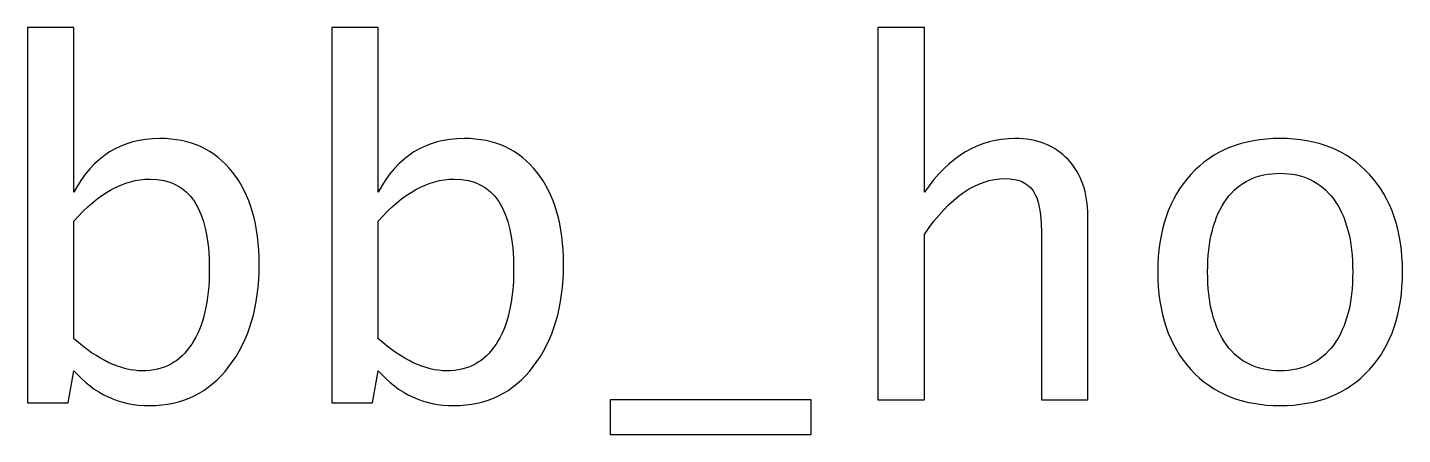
# Model space of a CAD drawing. Header units: centimetres. Extents: x -32.9 to 32.9, y -27.7 to 43.3.
# Drawn here: x -20.19 to -14.18, y 41.52 to 43.3 of the extents above; entities that cross this region are included whole.
import ezdxf

# ---------------------------------------------------------------- set-up
doc = ezdxf.new("R2010")
doc.units = ezdxf.units.CM
doc.header["$MEASUREMENT"] = 0
doc.layers.add('Layer 1', color=7, linetype='Continuous')

msp = doc.modelspace()

# ---------------------------------------------------------------- linework, layer by layer
at = {"layer": 'Layer 1'}
for points, knots in [([(-20.19354, 41.65774), (-20.19354, 41.65774), (-20.19354, 43.30239), (-20.19354, 43.30239), (-20.19354, 43.30239), (-20.19354, 43.30239), (-19.99034, 43.30239), (-19.99034, 43.30239), (-19.99034, 43.30239), (-19.99034, 43.30239), (-19.99034, 42.58026), (-19.99034, 42.58026), (-19.99034, 42.58026), (-19.90708, 42.73724), (-19.78185, 42.81556), (-19.61498, 42.81556), (-19.61498, 42.81556), (-19.47987, 42.81556), (-19.37368, 42.76652), (-19.29607, 42.6681), (-19.29607, 42.6681), (-19.21846, 42.56967), (-19.17965, 42.43526), (-19.17965, 42.26487), (-19.17965, 42.26487), (-19.17965, 42.07931), (-19.22375, 41.92938), (-19.31159, 41.81578), (-19.31159, 41.81578), (-19.39944, 41.70184), (-19.51515, 41.64504), (-19.65837, 41.64504), (-19.65837, 41.64504), (-19.79137, 41.64504), (-19.90214, 41.69584), (-19.99034, 41.79779), (-19.99034, 41.79779), (-19.99034, 41.79779), (-20.01503, 41.65774), (-20.01503, 41.65774), (-20.01503, 41.65774), (-20.01503, 41.65774), (-20.19354, 41.65774), (-20.19354, 41.65774)], [0, 0, 0, 0, 0.0833333, 0.0833333, 0.0833333, 0.0833333, 0.1666667, 0.1666667, 0.1666667, 0.1666667, 0.25, 0.25, 0.25, 0.25, 0.3333333, 0.3333333, 0.3333333, 0.3333333, 0.4166667, 0.4166667, 0.4166667, 0.4166667, 0.5, 0.5, 0.5, 0.5, 0.5833333, 0.5833333, 0.5833333, 0.5833333, 0.6666667, 0.6666667, 0.6666667, 0.6666667, 0.75, 0.75, 0.75, 0.75, 0.8333333, 0.8333333, 0.8333333, 0.8333333, 1, 1, 1, 1]), ([(-18.86145, 41.65774), (-18.86145, 41.65774), (-18.86145, 43.30239), (-18.86145, 43.30239), (-18.86145, 43.30239), (-18.86145, 43.30239), (-18.65825, 43.30239), (-18.65825, 43.30239), (-18.65825, 43.30239), (-18.65825, 43.30239), (-18.65825, 42.58026), (-18.65825, 42.58026), (-18.65825, 42.58026), (-18.57499, 42.73724), (-18.44976, 42.81556), (-18.28289, 42.81556), (-18.28289, 42.81556), (-18.14778, 42.81556), (-18.04159, 42.76652), (-17.96398, 42.6681), (-17.96398, 42.6681), (-17.88637, 42.56967), (-17.84756, 42.43526), (-17.84756, 42.26487), (-17.84756, 42.26487), (-17.84756, 42.07931), (-17.89166, 41.92938), (-17.9795, 41.81578), (-17.9795, 41.81578), (-18.06735, 41.70184), (-18.18306, 41.64504), (-18.32628, 41.64504), (-18.32628, 41.64504), (-18.45928, 41.64504), (-18.57005, 41.69584), (-18.65825, 41.79779), (-18.65825, 41.79779), (-18.65825, 41.79779), (-18.68294, 41.65774), (-18.68294, 41.65774), (-18.68294, 41.65774), (-18.68294, 41.65774), (-18.86145, 41.65774), (-18.86145, 41.65774)], [0, 0, 0, 0, 0.0833333, 0.0833333, 0.0833333, 0.0833333, 0.1666667, 0.1666667, 0.1666667, 0.1666667, 0.25, 0.25, 0.25, 0.25, 0.3333333, 0.3333333, 0.3333333, 0.3333333, 0.4166667, 0.4166667, 0.4166667, 0.4166667, 0.5, 0.5, 0.5, 0.5, 0.5833333, 0.5833333, 0.5833333, 0.5833333, 0.6666667, 0.6666667, 0.6666667, 0.6666667, 0.75, 0.75, 0.75, 0.75, 0.8333333, 0.8333333, 0.8333333, 0.8333333, 1, 1, 1, 1]), ([(-16.47102, 41.67044), (-16.47102, 41.67044), (-16.47102, 43.30239), (-16.47102, 43.30239), (-16.47102, 43.30239), (-16.47102, 43.30239), (-16.26782, 43.30239), (-16.26782, 43.30239), (-16.26782, 43.30239), (-16.26782, 43.30239), (-16.26782, 42.58026), (-16.26782, 42.58026), (-16.26782, 42.58026), (-16.16022, 42.73724), (-16.02828, 42.81556), (-15.87235, 42.81556), (-15.87235, 42.81556), (-15.77428, 42.81556), (-15.69632, 42.78487), (-15.63882, 42.72313), (-15.63882, 42.72313), (-15.58131, 42.66175), (-15.55238, 42.57884), (-15.55238, 42.47513), (-15.55238, 42.47513), (-15.55238, 42.47513), (-15.55238, 41.67044), (-15.55238, 41.67044), (-15.55238, 41.67044), (-15.55238, 41.67044), (-15.75559, 41.67044), (-15.75559, 41.67044), (-15.75559, 41.67044), (-15.75559, 41.67044), (-15.75559, 42.40881), (-15.75559, 42.40881), (-15.75559, 42.40881), (-15.75559, 42.49206), (-15.76793, 42.55133), (-15.79227, 42.58661), (-15.79227, 42.58661), (-15.81697, 42.62224), (-15.85754, 42.63987), (-15.91434, 42.63987), (-15.91434, 42.63987), (-16.03922, 42.63987), (-16.15705, 42.55838), (-16.26782, 42.3954), (-16.26782, 42.3954), (-16.26782, 42.3954), (-16.26782, 41.67044), (-16.26782, 41.67044), (-16.26782, 41.67044), (-16.26782, 41.67044), (-16.47102, 41.67044), (-16.47102, 41.67044)], [0, 0, 0, 0, 0.0666667, 0.0666667, 0.0666667, 0.0666667, 0.1333333, 0.1333333, 0.1333333, 0.1333333, 0.2, 0.2, 0.2, 0.2, 0.2666667, 0.2666667, 0.2666667, 0.2666667, 0.3333333, 0.3333333, 0.3333333, 0.3333333, 0.4, 0.4, 0.4, 0.4, 0.4666667, 0.4666667, 0.4666667, 0.4666667, 0.5333333, 0.5333333, 0.5333333, 0.5333333, 0.6, 0.6, 0.6, 0.6, 0.6666667, 0.6666667, 0.6666667, 0.6666667, 0.7333333, 0.7333333, 0.7333333, 0.7333333, 0.8, 0.8, 0.8, 0.8, 0.8666667, 0.8666667, 0.8666667, 0.8666667, 1, 1, 1, 1]), ([(-14.71065, 41.64504), (-14.8754, 41.64504), (-15.00593, 41.6976), (-15.10188, 41.80273), (-15.10188, 41.80273), (-15.19819, 41.90786), (-15.24617, 42.05074), (-15.24617, 42.231), (-15.24617, 42.231), (-15.24617, 42.41092), (-15.19819, 42.55344), (-15.10188, 42.65822), (-15.10188, 42.65822), (-15.00593, 42.76299), (-14.8754, 42.81556), (-14.71065, 42.81556), (-14.71065, 42.81556), (-14.5459, 42.81556), (-14.41538, 42.76299), (-14.31942, 42.65822), (-14.31942, 42.65822), (-14.22311, 42.55344), (-14.17513, 42.41092), (-14.17513, 42.231), (-14.17513, 42.231), (-14.17513, 42.05074), (-14.22311, 41.90786), (-14.31942, 41.80273), (-14.31942, 41.80273), (-14.41538, 41.6976), (-14.5459, 41.64504), (-14.71065, 41.64504)], [0, 0, 0, 0, 0.1111111, 0.1111111, 0.1111111, 0.1111111, 0.2222222, 0.2222222, 0.2222222, 0.2222222, 0.3333333, 0.3333333, 0.3333333, 0.3333333, 0.4444444, 0.4444444, 0.4444444, 0.4444444, 0.5555556, 0.5555556, 0.5555556, 0.5555556, 0.6666667, 0.6666667, 0.6666667, 0.6666667, 0.7777778, 0.7777778, 0.7777778, 0.7777778, 1, 1, 1, 1]), ([(-19.99034, 41.93785), (-19.88556, 41.84436), (-19.78573, 41.79744), (-19.69083, 41.79744), (-19.69083, 41.79744), (-19.59734, 41.79744), (-19.52502, 41.8366), (-19.47422, 41.91456), (-19.47422, 41.91456), (-19.42307, 41.99253), (-19.39767, 42.10224), (-19.39767, 42.24406), (-19.39767, 42.24406), (-19.39767, 42.50652), (-19.48446, 42.63776), (-19.65802, 42.63776), (-19.65802, 42.63776), (-19.77162, 42.63776), (-19.88239, 42.57637), (-19.99034, 42.45326), (-19.99034, 42.45326), (-19.99034, 42.45326), (-19.99034, 41.93785), (-19.99034, 41.93785)], [0, 0, 0, 0, 0.1428571, 0.1428571, 0.1428571, 0.1428571, 0.2857143, 0.2857143, 0.2857143, 0.2857143, 0.4285714, 0.4285714, 0.4285714, 0.4285714, 0.5714286, 0.5714286, 0.5714286, 0.5714286, 0.7142857, 0.7142857, 0.7142857, 0.7142857, 1, 1, 1, 1]), ([(-18.65825, 41.93785), (-18.55347, 41.84436), (-18.45364, 41.79744), (-18.35874, 41.79744), (-18.35874, 41.79744), (-18.26525, 41.79744), (-18.19293, 41.8366), (-18.14213, 41.91456), (-18.14213, 41.91456), (-18.09098, 41.99253), (-18.06558, 42.10224), (-18.06558, 42.24406), (-18.06558, 42.24406), (-18.06558, 42.50652), (-18.15237, 42.63776), (-18.32593, 42.63776), (-18.32593, 42.63776), (-18.43953, 42.63776), (-18.5503, 42.57637), (-18.65825, 42.45326), (-18.65825, 42.45326), (-18.65825, 42.45326), (-18.65825, 41.93785), (-18.65825, 41.93785)], [0, 0, 0, 0, 0.1428571, 0.1428571, 0.1428571, 0.1428571, 0.2857143, 0.2857143, 0.2857143, 0.2857143, 0.4285714, 0.4285714, 0.4285714, 0.4285714, 0.5714286, 0.5714286, 0.5714286, 0.5714286, 0.7142857, 0.7142857, 0.7142857, 0.7142857, 1, 1, 1, 1]), ([(-14.71101, 41.79744), (-14.61046, 41.79744), (-14.53215, 41.83519), (-14.47641, 41.91103), (-14.47641, 41.91103), (-14.42102, 41.98653), (-14.39315, 42.09342), (-14.39315, 42.231), (-14.39315, 42.231), (-14.39315, 42.36824), (-14.42102, 42.47477), (-14.47641, 42.55027), (-14.47641, 42.55027), (-14.53215, 42.62541), (-14.61046, 42.66316), (-14.71101, 42.66316), (-14.71101, 42.66316), (-14.8119, 42.66316), (-14.89022, 42.62541), (-14.94525, 42.55027), (-14.94525, 42.55027), (-15.00064, 42.47477), (-15.02815, 42.36824), (-15.02815, 42.231), (-15.02815, 42.231), (-15.02815, 42.09342), (-15.00064, 41.98653), (-14.94525, 41.91103), (-14.94525, 41.91103), (-14.89022, 41.83519), (-14.8119, 41.79744), (-14.71101, 41.79744)], [0, 0, 0, 0, 0.1111111, 0.1111111, 0.1111111, 0.1111111, 0.2222222, 0.2222222, 0.2222222, 0.2222222, 0.3333333, 0.3333333, 0.3333333, 0.3333333, 0.4444444, 0.4444444, 0.4444444, 0.4444444, 0.5555556, 0.5555556, 0.5555556, 0.5555556, 0.6666667, 0.6666667, 0.6666667, 0.6666667, 0.7777778, 0.7777778, 0.7777778, 0.7777778, 1, 1, 1, 1]), ([(-17.64366, 41.51804), (-17.64366, 41.51804), (-17.64366, 41.67044), (-17.64366, 41.67044), (-17.64366, 41.67044), (-17.64366, 41.67044), (-16.76313, 41.67044), (-16.76313, 41.67044), (-16.76313, 41.67044), (-16.76313, 41.67044), (-16.76313, 41.51804), (-16.76313, 41.51804), (-16.76313, 41.51804), (-16.76313, 41.51804), (-17.64366, 41.51804), (-17.64366, 41.51804)], [0, 0, 0, 0, 0.2, 0.2, 0.2, 0.2, 0.4, 0.4, 0.4, 0.4, 0.6, 0.6, 0.6, 0.6, 1, 1, 1, 1])]:
    msp.add_open_spline(points, degree=3, knots=knots, dxfattribs=at)

doc.saveas('drawing.dxf')
